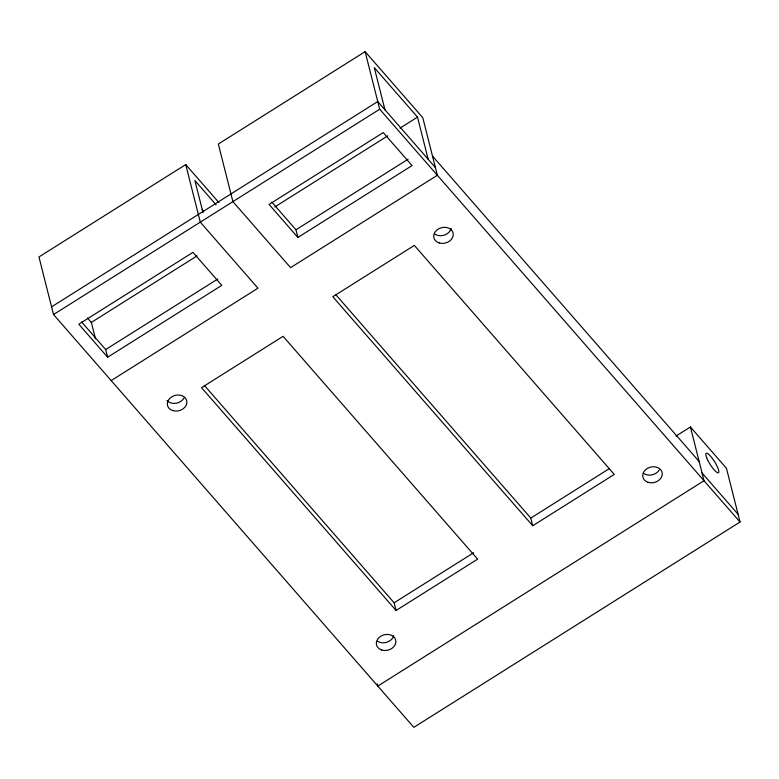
<?xml version="1.0" encoding="UTF-8"?>
<svg xmlns="http://www.w3.org/2000/svg" width="779" height="779" viewBox="0 0 779 779"><rect width="100%" height="100%" fill="white"/><g stroke="black" fill="none" stroke-linecap="round" stroke-linejoin="round"><path stroke-width="1.17" d="M218.899 202.569L185.733 164.573L38.95 256.963L53.517 314.541L413.824 727.352L740.05 522.008L726.456 468.276L690.418 426.989L676.006 436.065M365.127 51.648L218.344 144.037L232.911 201.615L290.577 267.655L437.35 175.265L422.783 117.687L365.127 51.648L379.694 109.216L740.05 522.008M51.58 306.858L377.747 101.543L435.412 167.582M53.517 314.541L379.694 109.216M95.496 338.846L91.338 322.428L197.068 255.882M274.841 206.922L387.747 135.848M400.065 128.097L417.515 117.113L374.271 67.578L384.962 109.8M107.638 357.23L78.806 324.21L192.968 252.347L221.791 285.367L107.638 357.23L105.691 349.557L217.799 278.989M297.899 237.459L269.076 204.439L383.239 132.576L412.062 165.596L297.899 237.459L295.962 229.786L408.069 159.218M111.173 380.58L257.956 288.191L200.3 222.142L185.733 164.573M396.073 610.483L201.547 387.66L283.098 336.324L477.615 559.147L396.073 610.483L394.125 602.8L473.632 552.759M532.729 525.747L332.799 296.731L414.35 245.404L614.271 474.421L532.729 525.747L530.781 518.074L609.266 468.666M432.491 156.073L699.162 461.538M702.074 473.048L738.112 514.335M271.803 202.112L295.962 229.786M335.661 294.559L530.781 518.074M216.104 204.819L194.877 180.504L203.017 212.648M202.16 209.288L203.747 211.109M204.39 385.459L394.125 602.8M87.414 317.929L91.338 322.428M81.542 321.883L105.691 349.557M690.418 426.989L704.012 480.731L377.796 686.075L377.24 683.884M417.515 117.113L428.197 159.335M659.287 469.932A9.893 7.907 -14.2 0 1 644.038 473.642M393.726 635.664A9.893 7.907 -14.2 0 1 377.581 641.273M183.922 398.157A9.893 7.907 -14.2 0 1 167.018 400.503M451.129 228.432A9.893 7.907 -14.2 0 1 435.072 234.245M648.089 482.308A9.893 7.907 -14.2 0 0 662.257 473.466A9.893 7.907 -14.2 0 0 647.125 468.568A9.893 7.907 -14.2 0 0 648.089 482.308M381.613 649.959A9.893 7.907 -14.2 0 0 395.888 641.234A9.893 7.907 -14.2 0 0 380.843 636.19A9.893 7.907 -14.2 0 0 381.613 649.959M172.753 410.582A9.893 7.907 -14.2 0 0 186.872 401.691A9.893 7.907 -14.2 0 0 171.701 396.852A9.893 7.907 -14.2 0 0 172.753 410.582M439.132 242.902A9.893 7.907 -14.2 0 0 453.251 234.012A9.893 7.907 -14.2 0 0 438.08 229.172A9.893 7.907 -14.2 0 0 439.132 242.902M706.67 457.75A11.539 2.61 57.8 0 0 717.985 472.843A11.539 2.61 57.8 0 0 712.308 458.364A11.539 2.61 57.8 0 0 706.67 457.75"/></g></svg>
